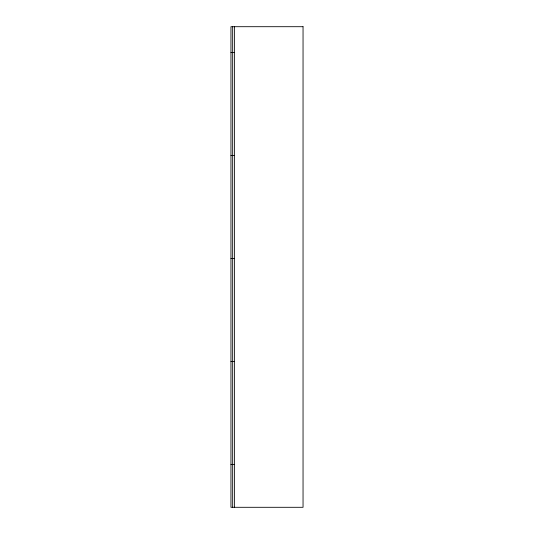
<?xml version="1.0" encoding="UTF-8"?>
<svg xmlns="http://www.w3.org/2000/svg" width="534" height="534" viewBox="0 0 534 534"><rect width="100%" height="100%" fill="white"/><g stroke="black" fill="none" stroke-linecap="round" stroke-linejoin="round"><path stroke-width="0.8" d="M230.955 52.445L234.326 52.445M230.955 155.434L234.326 155.434M230.955 258.416L234.326 258.416M230.955 361.405L234.326 361.405M230.955 464.386L234.326 464.386M234.386 26.7L234.386 507.3M232.67 26.7L232.67 507.3M303.045 26.7L230.955 26.7L230.955 507.3L303.045 507.3L303.045 26.7"/></g></svg>
